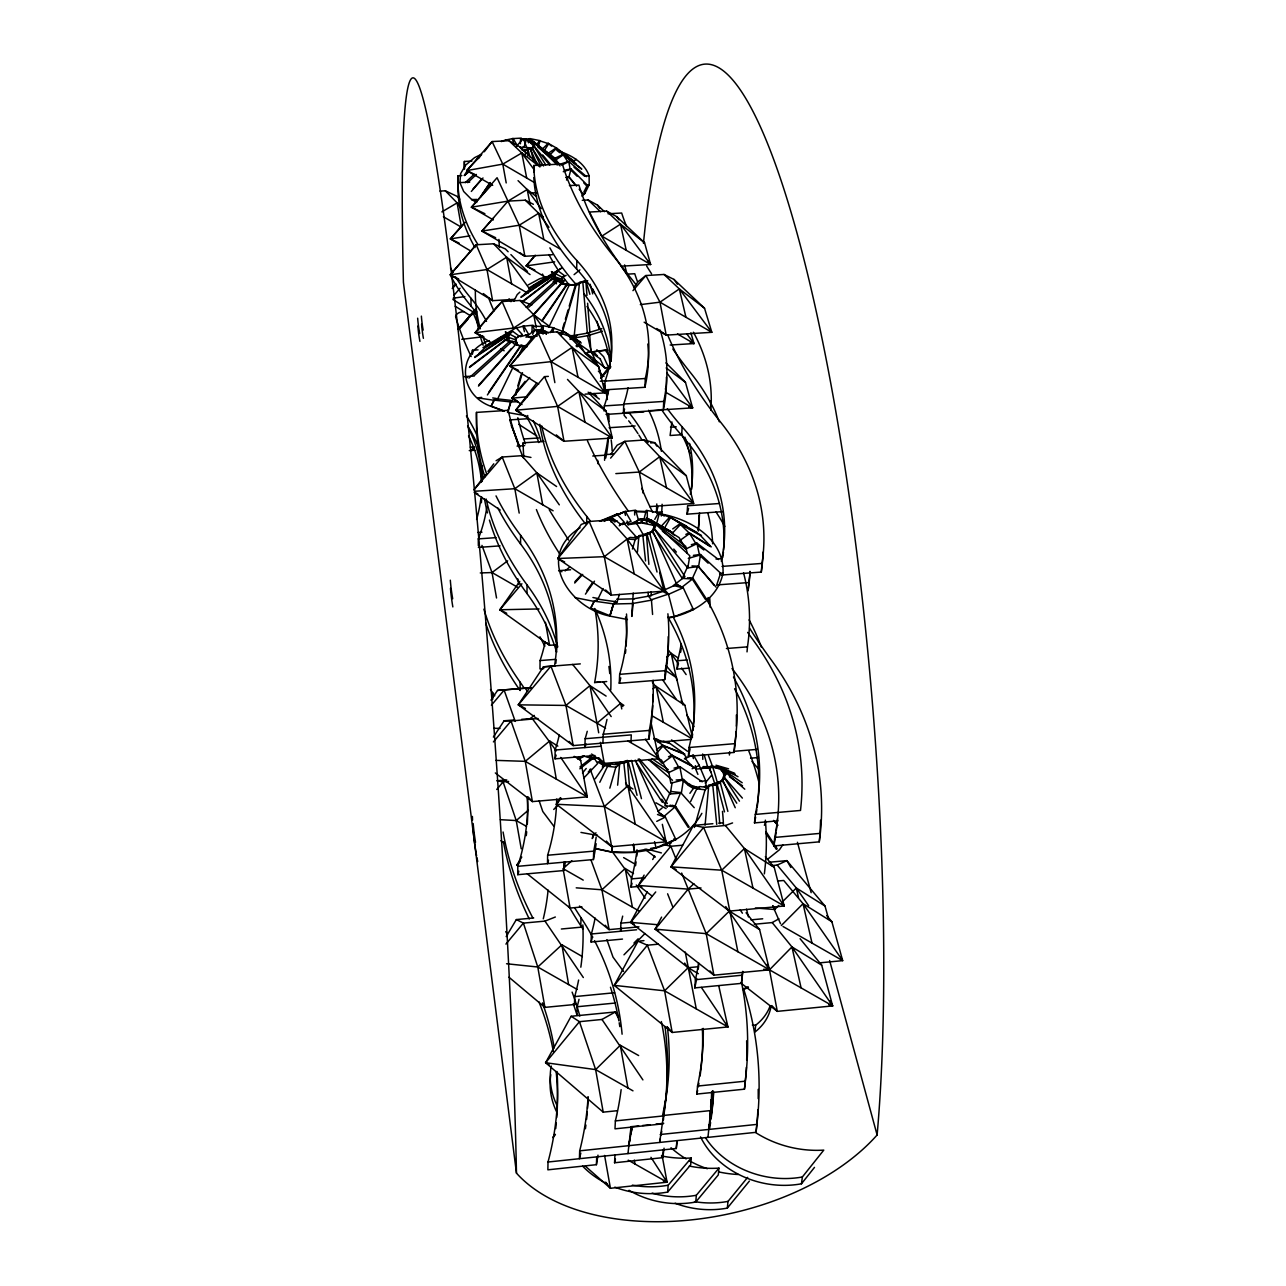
<?xml version="1.0" encoding="UTF-8"?>
<svg xmlns="http://www.w3.org/2000/svg" width="1286" height="1286" viewBox="0 0 1286 1286"><rect width="100%" height="100%" fill="white"/><g stroke="black" fill="none" stroke-linecap="round" stroke-linejoin="round"><path stroke-width="1.5" d="M565.438 861.716A442.947 319.925 -12.1 0 1 563.67 870.558L517.776 874.689L517.808 866.314A364.501 263.035 -11 0 0 527.614 796.645M483.874 609.146A436.693 282.566 8.6 0 0 520.139 682.207L520.107 690.518A435.407 282.92 8.7 0 1 485.706 623.019M556.516 651.841A356.64 241.077 -7.9 0 0 520.557 543.962L520.605 535.314A430.408 259.467 7.4 0 1 496.026 495.898M523.161 446.242L523.177 442.834L543.994 441.452M538.786 442.561A311.951 194.877 -5.6 0 0 527.678 418.722L527.694 415.491M556.645 652.227A362.765 251.558 -8.5 0 0 526.971 593.521L527.035 584.889A437.208 269.642 8 0 1 486.14 499.048M533.77 172.099L533.819 165.476L562.352 163.997A672.787 328.541 9.4 0 0 613.936 256.67A383.823 222.896 -4 0 1 645.315 378.502L644.913 387.279L604.822 389.851L605.095 381.074A315.729 183.303 -3.5 0 0 576.867 260.56A387.536 201.098 6.1 0 1 533.819 165.476M545.216 641.875A333.556 221.739 -7.1 0 1 540.072 660.57L539.975 668.929L543.817 668.624M556.725 799.056A364.083 262.858 -10 0 1 547.627 855.238L547.498 863.662A362.877 262.971 -10.2 0 0 548.527 860.189M543.206 332.463L543.303 326.596L532.131 326.033L532.002 331.901M594.984 755.493L555.005 758.836L555.15 750.043A363.97 251.365 -8.4 0 0 559.249 735.158M556.999 1071.56A388.694 312.916 -17.5 0 1 548.013 1162.014L547.868 1169.826L596.415 1164.682A473.312 379.981 -19.2 0 0 597.99 1155.133M530.507 142.81L530.571 139.467L520.541 138.792L520.412 143.791M611.107 361.205A314.797 183.689 -3.5 0 0 576.675 269.079L576.867 260.56M563.67 870.558L563.863 862.199M586.657 523.498L586.834 516.49A434.588 257.136 8.4 0 1 541.727 425.843M574.472 1004.527L574.697 996.602A362.99 278.692 -11.8 0 0 578.62 980.028M579.021 999.335A363.729 280.412 -11.9 0 1 577.125 1006.745L576.884 1014.654A386.507 313.125 -16.4 0 0 573.235 1003.643M587.252 731.3A363.729 250.963 -7.6 0 1 585.146 738.727L584.889 747.568A362.523 251.188 -7.7 0 0 585.982 743.855M582.847 928.91A382.392 309.187 -14.2 0 0 580.79 925.711L581.015 917.77A461.095 325.808 12.9 0 1 574.81 908.045M588.056 1096.765A387.825 313.302 -16.2 0 1 579.681 1150.841L579.423 1158.702A386.507 313.125 -16.4 0 0 580.806 1153.076M604.131 411.086L604.307 405.91A313.109 184.38 -3.6 0 0 608.76 389.706M604.581 460.292L604.758 455.212A381.669 230.323 -5.1 0 0 607.876 438.269M517.808 866.314L593.409 859.546L593.698 851.139A443.815 319.684 -11.1 0 0 596.174 837.041M622.488 939.085L591.094 942.027L591.367 933.99A357.685 268.919 -10 0 0 595.129 918.059M602.909 743.099L603.214 734.242A363.295 250.77 -7.1 0 0 606.976 719.421M666.421 377.232A380.383 225.307 -3.8 0 1 663.287 410.089L623.421 412.71L623.758 404.045A313.864 184.911 -3.3 0 0 628.05 387.793M624.24 412.083L624.112 415.346A316.967 202.191 -3.5 0 1 626.427 418.079M596.415 1164.682L596.72 1156.87M668.206 636.683A434.909 293.883 -7 0 1 664.669 679.651L619.289 683.284L619.659 674.33A358.344 241.173 -6.1 0 0 626.491 614.001M622.681 916.114A357.395 268.71 -9 0 1 620.929 923.171L620.559 931.257A356.222 268.774 -9.1 0 0 621.46 927.736M630.96 741.958L631.297 734.885L585.146 738.727M621.138 1089.628A383.694 309.315 -14 0 1 615.367 1120.91L614.997 1128.835L663.174 1123.819M664.074 1148.173A467.429 380.672 -16.9 0 1 662.756 1157.657L614.563 1162.769L614.949 1154.957M640.846 886.231L631.056 887.131L631.458 878.901A356.286 263.389 -8 0 0 637.004 849.789M662.322 511.86L656.39 512.278L656.808 503.951M663.287 410.089L663.737 401.425A381.508 224.873 -3.8 0 0 660.088 330.004M580.308 663.881L543.399 666.839L518.338 704.841L573.186 745.575L648.851 739.273L649.317 730.416A442.561 305.216 -8 0 0 653.079 680.246M627.97 1153.574L631.04 1126.697L638.724 1125.909M630.606 1134.573L631.04 1126.697M671.919 421.953L670.086 435.488L681.548 434.732M664.669 679.651L665.183 670.697A436.372 293.578 -6.9 0 0 667.884 613.792M723.584 550.183A329.698 213.91 -2.6 0 0 681.66 435.327L682.159 426.888A408.723 229.053 8.7 0 1 667.321 408.707M689.055 668.125L677.047 669.09L677.577 660.731A331.209 223.555 -4.1 0 0 681.178 643.868M722.925 511.603L687.062 514.159L687.592 505.768L719.549 503.501M667.434 1027.305A380.785 309.17 -12.1 0 1 666.084 1097.215L659.654 1142.434L660.361 1138.721M736.09 731.734A436.886 307.836 -6.2 0 1 733.985 752.439L688.396 756.297L689.007 747.504A360.08 252.586 -5.1 0 0 672.916 616.508M663.447 1119.865L663.721 1115.894A384.016 313.607 -12.7 0 0 661.342 1021.566M662.756 1157.657L663.303 1149.861M614.804 1187.155A84.667 71.936 6 0 0 667.675 1192.058L668.173 1185.21L691.257 1157.979A94.617 78.832 7.2 0 1 661.438 1155.921M476.752 202.481L471.705 199.587L463.683 191.485L459.922 182.628L460.613 173.642L465.628 165.122L474.55 157.648L481.543 154.24M548.013 1162.014L676.275 1148.494L676.87 1140.634M742.713 971.927A448.525 348.811 -9.3 0 1 741.443 983.372L694.778 987.905L695.421 979.707A369.387 286.489 -7.9 0 0 698.587 962.796M691.257 1157.979L690.695 1164.843L667.675 1192.058M741.492 982.343A460.002 371.059 -11.6 0 1 745.269 1081.188L744.449 1089.178L696.867 1094.064L697.526 1086.075A377.264 304.83 -9.9 0 0 703.265 1028.414M729.403 755.027L729.676 751.699M733.985 752.439L734.74 743.662A438.349 307.611 -6.1 0 0 706.303 598.826L693.122 578.507L689.843 577.752M750.108 571.868A389.61 254.483 -3.4 0 1 748.806 582.542L748.098 590.853A388.452 254.805 -3.5 0 0 749.963 571.338M629.063 1190.306A84.12 71.598 7.8 0 0 695.758 1202.024L696.337 1195.257L718.954 1168.122A94.039 78.462 8.8 0 1 689.328 1166.064M747.021 651.889L747.471 646.858A402.856 271.346 -4.2 0 0 743.533 572.752M707.959 1137.371L710.692 1110.574A464.567 376.171 -13.7 0 0 712.685 1091.975M710.483 1110.991A467.027 381.347 -14.7 0 1 709.985 1118.498L710.692 1110.574A468.634 381.556 -14.5 0 0 711.624 1091.862M721.35 575.051L761.28 572.077L762.051 563.429A402.052 260.029 -3.3 0 0 720.69 422.258A714.373 371.477 12.2 0 1 667.595 334.746M718.954 1168.122L718.295 1174.906L695.758 1202.024M705.082 825.162L708.779 785.023L714.469 783.994M777.998 820.838L754.496 822.911L755.316 814.424A355.917 259.016 -3.8 0 0 733.47 677.095M741.443 983.372L742.247 975.19A450.068 348.811 -9.2 0 0 742.729 971.364M675.102 1203.246A83.735 71.212 9.7 0 0 727.329 1208.101L728.005 1201.397L747.664 1177.365M631.699 616.315L633.242 593.087M637.438 551.983L638.965 535.619L644.559 534.622M631.828 616.444L633.146 603.536L613.406 604.002L609.853 616.09C568.476 607.908 534.896 555.857 580.099 527.807M617.634 785.183L619.804 762.485L623.646 761.794M701.867 813.331C684.297 844.532 645.492 855.367 611.75 852.168L612.313 846.075M595.145 848.615L611.75 852.168L612.441 846.22M590.065 335.276L574.006 338.041L579.52 282.309L585.886 281.216M749.561 628.147A782.451 443.332 15.9 0 0 771.037 659.622A437.208 322.288 -4.6 0 1 820.323 833.36L819.262 841.848L773.818 845.931L774.719 837.427A359.324 264.498 -3.5 0 0 731.991 668.495M770.009 1006.231A58.127 46.569 7.7 0 1 755.67 1025.183L754.946 1032.031A57.95 46.569 7.7 0 0 771.15 1005.7M708.972 1127.935L709.374 1124.157M579.681 1150.841L756.023 1132.323L756.891 1124.398A465.018 381.524 -12.4 0 0 743.453 988.452M676.275 1148.494L677.175 1140.923M700.532 1136.872A84.41 70.408 12.8 0 0 801.451 1183.795L802.368 1176.979L823.763 1150.118A94.408 77.128 13.1 0 1 755.879 1132.741M629.545 1142.177L630.076 1138.383M676.147 780.023L683.477 779.429L681.355 793.108L670.295 793.976L639.303 758.965M670.295 793.976L672.16 782.274M715.997 587.075L698.571 566.596L700.548 554.475L693.395 555.359M687.801 567.898L689.826 555.793L655.442 523.884L654.092 528.369L687.801 567.898L698.571 566.596M661.068 1134.991L661.76 1131.262M561.323 280.862L562.191 277.197L551.405 271.587L555.247 274.416L558.317 271.073L564.441 275.59L561.403 278.949M576.61 186.132L568.975 176.857L571.048 168.916L564.49 170.234M515.332 341.626L516.377 337.655L505.285 331.917L509.224 334.842L512.535 331.193L518.821 335.855L515.525 339.52M656.503 523.965L659.429 512.969L646.344 510.317L644.35 517.663M469.454 367.474L508.388 338.041L509.481 334.087L474.984 356.769M694.376 827.477L705.114 789.765L707.991 787.45L699.68 786.566L696.771 788.865L690.63 801.5M592.171 838.568L593.28 834.839L596.977 834.807M592.573 838.247L593.602 834.71L580.967 832.428M609.837 788.157L615.849 767.212L619 764.945L610.721 764.061L607.555 766.343L599.806 782.29M627.439 619.514L609.853 616.09L613.309 604.147L615.544 600.835M609.853 616.09L613.695 603.906L594.373 601.173L590.612 608.326L593.987 601.398L597.894 599.18L603.054 588.554M613.309 604.147L617.167 601.896L619.354 594.341M632.455 549.009L635.188 539.573L638.194 537.966L630.124 537.419L627.118 539.011L604.324 556.693L557.77 558.494L581.256 524.447L589.149 521.473L610.046 519.978L617.087 520.846M507.488 412.468L510.655 402.004L513.998 398.917M507.874 412.324L510.928 401.955L494.322 400.139L490.995 406.344C458.652 394.77 455.903 352.653 489.275 340.565M515.654 393.323L516.747 389.594M517.84 385.864L521.135 374.676M515.863 395.107L522.47 372.683M562.609 328.637L564.249 323.011M565.358 319.266L568.107 309.878M569.2 306.132L575.806 283.611L580.918 282.92M562.384 332.109L576.176 285.09L578.861 284.286L569.36 284.897L548.752 327.319M552.851 331.659L554.009 327.898L542.515 325.567L540.843 330.952M538.352 146.25L540.168 140.672L529.864 138.583L528.659 142.28M716.575 585.339L720.61 573.17L700.548 554.475M656.857 513.355C687.367 517.293 724.581 537.837 723.021 572.881C718.279 598.408 692.784 613.502 668.977 617.923M764.382 825.307L765.765 821.77M721.928 780.409L724.259 774.67L725.4 774.783L723.086 780.538L721.928 780.409L736.765 803.203M670.553 791.453L680.696 792.578L674.7 806.804L688.235 827.461M665.28 803.846L669.797 793.221M691.981 565.92L697.928 566.178L692.189 578.877L705.291 599.212M687.721 577.752L692.624 578.893L682.255 578.427L688.026 565.76M532.645 334.264L534.815 329.65L539.863 329.907L541.502 333.138M651.938 531.407L654.365 526.279L655.458 526.312L653.047 531.44L651.938 531.407L682.255 578.427M481.687 397.374L477.797 397.872L493.937 400.267L497.65 398.901L512.985 367.33M518.097 356.801L523.209 346.272L526.087 345.307M669.572 844.838L671.34 841.221M581.963 196.099L584.825 193.495L589.181 184.782L589.117 175.796C584.744 163.451 572.817 155.911 560.953 151.861M583.828 192.112L587.332 185.152L589.181 184.782M513.757 301.31L517.181 294.623L519.882 292.099M554.796 1134.075L552.932 1137.612L555.423 1134.573M741.041 983.147L777.291 1011.359L832.637 1005.909L821.69 965.127L791.951 946.93L769.494 969.821L713.891 975.174L655.169 929.167L661.599 917.095M771.825 1005.604L777.291 1011.359L769.494 969.821L759.608 929.601L729.339 911.099L671.019 866.844L693.459 825.403L703.619 827.412L725.368 825.483L732.57 822.927M593.28 834.839L596.013 832.862M698.346 973.711L688.139 967.699L630.59 922.383L647.292 891.793M616.958 1110.734L603.214 1112.149L545.602 1062.718L571.113 1016.278L615.383 1011.953L618.807 1016.744M709.534 768.883L711.447 765.395M652.34 896.246L638.403 885.475L644.125 875.091M652.709 859.53L654.622 856.074M664.074 528.851L670.472 517.583L686.579 526.103M654.767 519.383L658.432 512.969L670.472 517.583M464.487 175.314L467.397 170.363M566.531 180.056L568.525 176.664L574.874 184.396M506.186 936.594L516.345 919.57L533.706 917.979M521.778 857.055L516.667 865.398L520.492 860.816M560.375 797.641L556.324 804.264L611.654 846.702L666.084 841.864L662.338 824.326M561.564 334.794L563.525 331.643L568.235 334.698M550.199 332.624L553.125 327.898L563.525 331.643M543.415 151.877L548.688 143.743L539.381 140.672L537.275 143.919M493.374 737.055L504.128 720.787L513.853 719.999M782.772 844.854L779.509 849.692L767.662 859.225M490.963 700.163L497.537 690.405L531.231 687.721L497.537 690.405M619.273 525.813L620.447 524.077L613.245 518.676L609.693 520.316M481.945 194.54L489.58 183.271M480.514 197.031L490.32 182.532M488.873 392.053L520.878 345.275L526.408 346.239M487.394 394.931L520.541 346.481L522.968 346.625L515.3 344.134L520.541 346.481M542.467 319.876L566.965 284.11L572.383 284.994M542.178 321.018L566.692 285.203L569.023 285.379L561.484 283.065L533.69 314.25M610.995 521.955L613.245 518.676M586.85 590.756L592.492 582.654M585.435 594.148L594.486 581.159M610.577 454.585L617.151 445.197L624.867 441.323L643.9 440.037L654.606 442.673L686.29 475.74L693.668 503.485L649.751 506.588M555.584 644.849L549.572 645.315L499.836 609.773L519.785 581.336M602.282 767.035L605.401 763.53L609.998 765.057M595.209 778.786L604.275 765.926L607.056 765.684L600.626 761.698L597.861 761.939L604.275 765.926M689.907 793.317L693.395 788.431L696.064 788.173L689.441 784.155L691.161 786.502L691.948 785.682M600.61 378.197L610.094 365.337M633.628 287.598L638.226 281.538L645.91 275.526L664.042 274.465L673.977 279.432L704.535 308.238L711.833 332.318L666.196 335.132L644.141 322.207M485.594 474.534L473.923 489.87L502.183 457.012L521.746 455.694L530.957 457.43M487.941 471.48L493.776 463.812M588.152 392.182L606.108 411.134L612.313 438.028L563.991 441.259L515.686 410.234L536.744 382.971M471.48 450.341L473.827 447.319M521.971 404.576L511.973 398.194L525.154 381.315M801.451 1183.795L814.488 1167.383M538.641 384.225L509.803 366.092L531.809 338.443L538.223 333.042L557.127 331.884L569.071 336.16L598.922 367.024L604.934 392.873L585.082 394.143M562.03 282.727L564.506 279.641M727.329 1208.101L749.384 1181.078M658.625 930.984L655.169 929.167L688.187 889.124L693.91 883.707M549.09 1064.599L545.602 1062.718L579.456 1021.679L601.977 1019.46L615.383 1011.953L617.955 1017.403M641.794 887.244L638.403 885.475L670.842 846.268L682.641 845.207M676.147 869.513L671.019 866.844L703.619 827.412L721.719 870.204L737.859 951.736M633.998 924.184L630.59 922.383L655.731 891.954M705.162 783.013L711.383 775.506M493.904 344.391L475.161 332.688L496.525 307.049L502.087 301.519L519.994 300.458L531.825 304.943M505.912 944.101L523.386 923.107L544.975 921.114L555.343 917.014M548.077 278.789L526.215 265.897L534.944 255.448M561.307 798.301L556.324 804.264L604.372 806.531L666.084 841.864L664.203 838.343M582.494 772.966L586.223 768.498M496.75 789.475L503.099 781.904L508.629 781.438M458.202 329.103L475.386 309.428M464.246 323.22L474.421 311.164M491.397 705.21L504.128 690.132L515.236 721.414M525.444 708.49L518.338 704.841L550.938 666.148L565.953 705.435L573.186 745.575L569.071 741.379M493.406 741.909L511.024 721.012L538.046 718.504M610.609 458.121L624.867 441.323L639.287 472.042L643.241 493.326M506.732 613.277L499.836 609.773L521.907 583.764M605.626 589.969L611.364 595.113L557.77 558.494L589.149 521.473L604.324 556.693L611.364 595.113L664.074 591.142L659.605 572.415M600.755 378.47L610.818 366.687M517.133 400.75L511.973 398.194L529.703 377.537M471.817 450.486L474.357 447.528M521.023 412.886L515.686 410.234L544.508 376.621L548.35 376.38M632.953 290.652L645.91 275.526L659.991 302.178L666.196 335.132L656.76 328.509M562.127 283.29L564.65 280.38M518.547 370.416L509.803 366.092L538.223 333.042L551.035 361.655L554.861 382.617M458.62 328.894L475.515 309.331M460.34 327.994L467.815 319.33M471.56 315.006L475.306 310.682M534.815 270.076L526.215 265.897L535.33 255.351M484.002 337.028L475.161 332.688L502.087 301.519L513.628 328.026L533.77 314.829L548.19 325.39M452.206 288.514L456.048 284.077M453.749 295.523L460.05 288.241M472.878 189.187L481.961 178.738M471.319 191.437L483.006 177.982M493.326 219.922L471.432 207.207L497.071 177.725L519.222 225.227L524.865 256.268L552.562 254.692M470.547 250.915L450.389 238.891L464.744 222.382M520.123 252.876L524.865 256.268L481.977 231.078L507.97 201.13L527.196 189.54L536.375 196.533M453.219 287.373L455.71 284.511M492.699 185.361L466.77 170.588L492.088 141.556L508.935 140.704L520.219 147.118L538.818 164.801M451.466 273.307L476.222 244.774L493.551 243.793L505.366 248.937L508.131 251.751M495.64 237.701L481.977 231.078L493.535 217.977M534.783 313.704L561.275 283.965L565.792 284.045M656.246 753.628L663.463 745.526L684.891 754.126M478.762 385.093L511.394 348.522M478.488 386.105L515.059 345.13L512.133 341.337L474.502 375.319M516.136 146.604L522.261 139.788L526.424 139.435L523.949 147.424L520.332 147.649M459.134 243.134L450.389 238.891L465.066 222.558M484.886 213.717L471.432 207.207L491.831 184.621M672.787 532.79L646.536 517.936L672.787 532.79L680.937 523.965L701.497 535.442M661.711 525.749L669.845 516.972L696.835 532.452M475.707 174.896L466.77 170.588L481.591 154.625M484.292 151.732L492.088 141.556L502.778 164.126L506.202 182.933M574.938 581.674L581.61 574.504M574.713 583.04L582.719 574.424M588.265 771.97L590.997 769.108M553.736 809.457L557.851 805.149M583.924 777.885L597.652 763.53L593.939 757.647L579.857 768.835M602.266 764.045L603.07 763.209M570.068 339.375L572.495 336.9L580.581 342.06M560.551 333.621L562.995 331.145L572.495 336.9M633.95 943.072L638.145 938.812M623.967 954.823L644.993 933.507M781.325 925.518L803.043 903.704L831.881 921.74L842.684 960.642L818.796 962.941M755.316 907.996L774.686 909.507L778.737 905.473M782.804 901.438L796.323 887.999L825.001 906.035L828.731 919.458M545.602 1062.718L595.627 1069.614L620.302 1045.277L638.644 1055.549M554.266 159.03L547.595 153.147L550.151 154.593L556.709 148.147L574.312 161.345L567.576 157.712M658.4 944.165L647.372 945.21L638.033 941.191L614.258 985.381L664.589 990.815L688.139 967.699L697.96 966.767M541.647 149.771L548.206 143.341L556.709 148.147M655.169 929.167L706.207 933.652L729.339 911.099L784.219 906.003L774.22 867.343L765.347 856.685M671.019 866.844L721.719 870.204L744.417 848.567L774.22 867.343M478.971 353.489L484.629 348.12L512.535 331.193M465.291 182.66L474.004 174.414M467.686 182.692L476.383 174.446M523.643 294.88L530.362 288.578L556.677 272.102M506.555 963.744L537.773 967.008L561.902 944.776L582.381 956.591M576.224 887.838L601.912 889.783L625.189 868.516L633.5 873.548M574.103 338.105L577.044 335.421M526.215 307.338L555.777 280.509L554.732 276.747L522.421 301.422M528.755 307.258L558.317 280.461L561.275 283.965M563.252 282.566L561.725 279.207L550.488 275.236L559.635 279.978M468.94 378.084L509.497 341.465L508.565 337.382L469.647 366.799M564.522 867.311L571.852 860.784M606.349 841.06L611.654 846.702L604.372 806.531L627.906 785.826L632.953 788.993M663.705 816.674L675.664 806.402L689.183 827.075M500.367 819.696L516.233 820.548L528.401 810.148M658.062 811.45L662.129 807.978M653.047 688.846L656.021 686.322L684.908 705.339L692.479 737.392M598.697 732.795L596.961 723.23L620.656 703.265L623.855 705.355M565.084 570.952L569.65 567.11M666.646 657.194L671.212 653.352L677.722 657.709M495.93 760.38L525.267 761.344L549.669 740.993L557.835 746.105M574.086 274.641L579.906 269.835M518.338 704.841L565.953 705.435L589.952 685.631L606.124 696.096M464.503 175.057L469.052 171.327M464.342 175.571L468.876 171.858M529.752 719.035L534.22 715.386M579.954 766.97L590.917 758.274L590.226 755.075M681.596 587.477L693.122 578.507M522.261 302.049L554.587 277.358L555.472 273.709L521.2 296.696M615.849 473.602L639.287 472.042L659.75 456.659L686.29 475.74M480.289 572.945L492.024 572.543L507.649 560.857M656.471 749.642L662.258 745.398L683.702 754.014L686.226 757.036M695.372 767.983L672.433 755.911L662.29 763.386L657.21 758.113M476.479 159.705L479.582 157.439M619.981 525.122L624.192 522.052L616.942 514.062L599.517 521.312M474.759 491.268L514.818 488.712L536.841 472.846L556.597 486.526M679.844 540.538L689.682 533.465L710.193 546.55M672.739 528.916L679.764 523.9L700.34 535.362L710.226 545.907M604.195 521.393L616.942 514.062M515.686 410.234L557.626 406.392L578.893 391.523L606.108 411.134M577.012 346.802L579.922 344.777L571.482 336.852L581.192 343.057M640.332 304.621L659.991 302.178L679.346 288.932L704.535 308.238M555.52 160.139L563.332 154.818L581.802 169.125L562.995 154.384L555.022 158.226L531.841 140.367L533.095 142.955M547.997 153.452L555.809 148.147L573.411 161.345L576.305 159.368M509.803 366.092L551.035 361.655L572.061 347.397L598.922 367.024M520.959 297.42L555.247 274.416M474.727 357.524L509.224 334.842M541.197 281.457L561.146 268.452M649.896 532.854L654.654 529.607M644.559 242.749L616.733 216.659L606.574 211.097L589.454 212.045L601.848 236.126L620.495 224.182L644.559 242.749L650.603 264.482L621.283 266.186M528.707 288.064L561.677 268.002M514.384 299.349L492.586 300.651L486.976 269.53L476.222 244.774L450.164 274.802L486.976 269.53L506.652 257.232L530.041 274.577M498.132 339.07L501.411 337.028M504.144 335.453L507.954 332.929M563.381 276.779L566.129 275.413M481.977 231.078L519.222 225.227L538.641 213.267L543.287 216.787M496.107 460.742L502.183 457.012L514.818 488.712L519.19 513.098M482.925 347.606L516.152 327.817L522.389 334.617L517.663 337.141M577.8 759.013L582.831 755.959M579.295 758.965L584.326 755.911M441.87 211.901L457.125 202.883L460.243 205.213M466.77 170.588L502.778 164.126L521.794 152.97L539.927 166.939M754.255 924.264L772.195 922.576L778.93 918.831M484.629 346.673L491.413 342.912M533.594 285.428L541.727 281.007M528.225 284.913L539.622 278.757L546.614 276.603M656.744 821.368L665.36 817.076L675.954 839.758L673.751 838.97M665.36 817.076L658.818 812.543L665.151 817.189L657.484 814.504M534.349 146.797L530.202 148.774L537.468 164.978M561.644 165.171L568.026 162.084L562.995 154.384M575.983 345.95L579.536 344.246L600.353 358.939M685.84 534.397L689.216 532.79L711.303 546.871M662.419 531.182L685.936 548.945L696.128 544.091L689.216 532.79M668.479 756.795L671.967 755.139L691.37 765.347M648.996 759.56L668.511 772.677L679.008 767.71L671.967 755.139M742.617 989.352L747.873 986.86M743.179 989.802L748.452 987.31M771.423 865.607L777.194 865.076L786.871 860.639L825.001 906.035M692.109 768.755L699.311 765.475L693.363 754.818M691.338 609.146L693.492 609.693L683.22 587.734L668.399 594.405L662.017 591.046M684.361 758.885L691.563 755.638M663.721 590.274L676.79 584.407L683.22 587.734M610.898 517.695L624.466 511.699L635.654 510.156L638.258 519.415M616.894 515.22L625.382 511.458L631.072 521.393L622.022 524.624M654.558 841.623L656.037 847.795L675.423 839.388M722.459 780.457L716.334 783.078L723.166 780.891L735.238 807.721M628.098 524.704L639.19 520.01L644.399 519.239L639.303 523.129L628.098 524.704L627.054 520.991M600.658 521.168L625.382 511.458M501.363 141.573L506.17 139.66M676.79 584.407L653.111 531.729L649.51 532.5L665.328 590.563L668.415 594.116L674.25 616.653L692.961 609.403M510.928 401.955L518.258 401.714M646.424 534.301L649.51 532.5M646.36 533.658L653.111 531.729M648.08 592.267L648.401 596.174L665.328 590.563M648.401 596.174L651.407 599.758L668.415 594.116M561.709 163.676L568.669 161.377L586.48 176.648M563.268 171.713L570.228 169.414L577.028 176.182M727.86 811.386L720.401 783.029L719.549 781.92L712.669 784.139L716.736 824.374M713.505 785.248L720.401 783.029M627.439 760.412L623.726 761.585L626.33 786.373M624.466 762.694L631.49 760.444L641.457 798.638M542.917 280.927L548.045 279.351M585.837 280.653L582.751 281.473L587.348 333.042L601.864 328.669M587.348 333.042L589.695 335.083L602.443 331.241M649.559 532.693L642.775 534.687L645.556 560.953M643.514 535.506L650.314 533.497M691.305 544.701L696.899 543.094L718.553 559.571M688.283 558.397L699.52 555.166L708.12 563.172M719.597 573.845L723.021 572.881M523.691 150.542L532.854 147.89L534.928 144.45L532.018 147.954L540.956 166.023M527.517 149.289L532.87 148.019M520.396 336.691L528.61 334.392L523.82 326.017L515.59 328.3M583.33 281.923L587.702 280.766M674.057 768.144L679.812 766.617L702.252 781.808M688.364 785.328L682.432 780.168L670.858 783.238L668.656 771.616M530.555 149.031L524.688 150.076L530.555 149.031L533.594 160.573M597.347 600.594L593.987 601.398L575.019 597.62M505.671 140.061L513.066 138.486L517.358 145.688M565.679 177.516L568.975 176.857M584.825 193.495L582.96 193.848L579.15 189.219M700.098 768.385L713.987 767.131L696.353 769.124L695.372 765.62M635.975 851.284L646.922 849.162M650.587 848.455L654.236 847.747M708.907 785.987L716.527 784.605L719.758 823.699M619.852 763.434L625.623 762.389M632.648 598.971L651.391 595.643L651.07 591.737M633.017 603.423L651.873 600.08M639.029 536.31L646.504 535.008L648.867 564.345M579.536 282.711L585.902 281.618L586.979 295.378M573.958 335.469L589.936 332.704L587.606 303.239M668.479 617.328L674.25 616.653M523.659 150.816L527.565 150.157L528.016 155.992M471.432 207.207L507.97 201.13L525.283 200.182L533.401 204.297M450.389 238.891L469.84 235.852M715.788 766.745L706.223 766.633M526.215 265.897L554.684 261.846M589.695 335.083L591.03 352.091L607.394 349.76M587.638 352.38L607.78 350.097M711.142 766.697L710.338 766.81L721.35 768.883M453.17 298.175L464.841 296.6M478.73 326.29L472.926 312.337L476.833 311.823M497.811 399.769L493.937 400.267L490.995 406.344L503.823 411.118M475.161 332.688L513.628 328.026M461.77 339.311L481.141 336.996M634.593 537.098L639.415 536.535M710.692 1110.574L662.595 1115.557L666.084 1097.215A468.377 376.171 -15.6 0 0 664.991 1026.55M615.367 1120.91L663.721 1115.894M642.582 1125.507L650.266 1124.703M656.037 1124.109L663.737 1123.305M660.184 1134.525L756.891 1124.398M615.303 763.997L623.565 763.145M697.526 1086.075L745.269 1081.188M704.294 786.502L709.245 786.019M600.208 381.219L606.172 380.64M595.161 682.528L606.719 681.532M718.745 985.751L727.908 1026.935L672.192 1032.465L614.258 985.381L647.372 945.21L664.589 990.815L672.192 1032.465L667.064 1026.63M695.421 979.707L742.247 975.19M574.697 996.602L614.579 992.744M576.048 1004.366L544.91 1007.388L508.935 977.199M577.125 1006.745L615.078 1003.048M511.973 398.194L527.389 396.715M620.929 923.171L632.744 922.078M561.355 929.006L582.687 927.029M638.981 926.836L609.098 929.633L579.456 906.051M591.367 933.99L636.65 929.762M750.96 919.876L762.711 918.783M640.01 941.014L643.948 940.629M701.031 887.951L688.187 889.124L638.403 885.475M777.917 881.006L783.721 880.476L803.043 903.704L842.684 960.642L783.029 926.499M527.356 873.917L570.1 908.061L581.979 906.968M769.028 862.247L786.871 860.639L790.858 867.471M631.458 878.901L645.218 877.663M695.388 825.242L712.878 823.699M718.697 823.185L722.587 822.847M667.08 843.455L670.954 843.102M547.627 855.238L593.698 851.139M774.719 837.427L820.323 833.36M755.316 814.424L800.503 810.453A433.06 315.536 -4.8 0 0 753.226 640.123A772.838 436.935 15.4 0 1 747.664 632.39M750.574 758.193L758.418 757.534M506.78 779.911L496.798 780.763L503.099 781.904L516.233 820.548L521.216 848.744M699.761 781.406L705.757 780.891L706.191 788.189M578.282 757.358L580.693 760.428L587.3 796.87L532.404 801.596L495.319 772.95M555.15 750.043L600.884 746.234M658.143 742.183L690.984 739.434M689.007 747.504L734.74 743.662M733.615 751.362L757.245 749.368M602.443 764.366L610.287 763.707M521.618 719.356L531.327 718.569M603.214 734.242L649.317 730.416M619.659 674.33L665.183 670.697M596.559 682.175L600.433 681.869M540.072 660.57L555.472 659.364M726.413 648.514L747.471 646.858M543.399 666.839L555.038 665.907M677.577 660.731L687.142 659.975M717.749 584.873L748.806 582.542M570.614 569.778L558.622 570.663L561.902 571.723M715.997 559.04L721.944 558.59M722.009 566.403L762.051 563.429M477.974 532.468L481.977 532.179M478.36 545.714L478.279 538.898L496.075 537.628M478.376 547.418L500.061 545.859M605.433 454.601L613.406 454.054M592.766 456.016L604.758 455.212M609.114 427.724L635.123 425.987M670.536 427.225L676.291 426.856M523.579 438.992L538.689 437.979M470.258 447.158L474.261 446.885M517.068 446.113L524.64 445.615M469.245 450.63L474.936 450.245M650.668 442.931L654.606 442.673L656.776 446.049M484.87 476.849A429.154 259.933 7.5 0 1 476.576 420.844L476.479 412.404L508.195 410.33A750.799 421.406 12 0 0 523.177 457.687M623.758 404.045L663.737 401.425M604.307 405.91L624.24 404.608M650.041 410.636L692.607 407.839L685.47 382.312L665.923 362.893M509.867 419.895L527.678 418.722M606.011 414.413L643.788 411.938M474.341 375.994L464.567 376.605L467.477 377.602M604.629 367.748L608.616 367.507L603.584 356.672L596.833 349.76M605.095 381.074L645.315 378.502M472.38 353.634A381.17 222.767 6.1 0 1 472.428 350.226L478.07 349.872M670.183 345.034L694.006 343.555L690.887 332.849M521.344 138.116L512.326 138.631L513.886 144.225M627.182 274.159L634.754 273.725A677.192 348.024 11.1 0 0 637.518 281.763M608.005 213.781L621.668 213.026A649.125 324.249 10.1 0 0 626.571 226.497M459.922 182.628L469.744 182.098M585.21 175.989L589.117 175.796M439.925 191.084L445.31 190.81L456.932 196.276L459.713 199.121M569.441 185.586L578.909 185.088A670.81 330.984 9.7 0 0 631.233 278.58A381.508 224.873 -3.8 0 1 635.975 284.624M531.359 192.98L537.13 192.675M582.269 200.294L588.104 199.973L597.556 205.165L604.484 211.692M464.375 168.562A354.132 184.927 4.7 0 1 464.375 161.457L471.898 161.071M475 247.555A366.992 194.395 4.9 0 1 458.057 183.641L457.929 175.78L461.835 175.571M569.65 335.742L573.347 335.582M476.945 199.426L471.705 199.587L477.122 200.086M616.621 599.244L634.271 598.826M499.836 609.773L539.091 608.937M611.734 851.83L634.641 852.425L633.532 843.986M587.638 352.219L591.03 352.091M636.072 511.796L645.604 511.924M494.097 728.278L500.029 728.406M569.36 284.897L576.176 285.09M504.128 720.787L511.024 721.012L525.267 761.344L532.404 801.596L528.417 797.24M702.96 766.601L709.245 766.794M647.388 523.209L634.721 522.791L639.753 518.885L645.443 519.078L646.729 521.827M523.209 346.272L526.681 346.4M533.722 335.903L537.291 336.08M521.939 147.247L530.395 147.81M522.775 139.145L527.292 139.451L528.53 142.794M635.188 539.573L627.118 539.011L610.046 519.978M630.59 922.383L658.593 924.795M763.707 969.242L769.494 969.821L767.179 964.387M607.555 766.343L615.849 767.212M696.771 788.865L705.114 789.765M497.65 398.901L512.375 400.525M597.009 758.001L585.789 756.731L594.293 759.27M664.83 805.663L675.15 806.852L670.135 805.132M597.894 599.18L617.167 601.896M492.731 397.937L496.3 398.467M720.465 767.581L712.315 766.183L718.536 768.723M509.352 412.806L526.119 415.812M690.084 342.799L694.006 343.555L686.853 333.958M611.847 851.975L595.305 848.438M566.965 284.11L570.084 284.736M592.926 597.508L598.601 598.633M688.685 407.067L692.607 407.839L666.775 372.747M530.298 148.501L526.842 147.794L523.691 139.435L528.466 140.512L534.687 147.199M656.005 525.845L642.855 523.177L640.846 519.046L646.906 520.332L654.478 524.929M688.766 407.035L692.607 407.839L666.261 392.568L665.392 388.661M520.878 345.275L527.212 346.673M663.206 844.436L670.842 846.268L675.906 858.759M706.223 598.858L708.377 599.372M648.851 849.596L661.39 852.907M728.599 768.851L716.013 765.234L721.06 768.771L734.949 774.349M828.811 1004.784L832.637 1005.909L829.679 1000.669M653.963 738.325L657.709 739.45M663.351 741.106L668.977 742.778L683.3 753.001M654.606 739.016L669.62 743.453M585.821 280.605L589.888 294.301M724.645 778.368L719.919 782.161M698.989 787.562L693.508 786.309L699.713 788.366M604.533 763.82L610.657 765.861M663.303 1180.95L667.064 1182.204L662.049 1155.182M672.321 805.261L675.664 806.402M513.114 342.703L505.093 339.938L516.12 342.124L517.197 343.523L515.782 339.874L504.192 335.871L508.388 338.041M561.034 282.373L551.517 279.014L562.159 281.28L565.133 284.785M491.381 406.199L504.208 410.973M525.347 139.402L530.073 141.187L534.526 144.755M591.013 608.101L610.239 615.849M734.74 773.32L718.07 766.601L721.671 770.877L725.111 772.693M561.484 283.065L566.692 285.203M458.684 278.966L450.164 274.802L492.586 300.651L483.311 293.562M474.454 492.249L477.829 493.937M516.345 919.57L523.386 923.107L537.773 967.008L544.91 1007.388L542.37 1004.302M557.77 558.494L564.65 561.95M653.979 523.659L642.871 518.66L647.437 521.425M676.581 584.503L683.011 587.831L673.43 585.516L684.94 576.594L654.285 528.803M658.094 758.306L661.502 760.09L668.511 772.677M738.019 776.712L720.819 767.549L722.861 772.291L726.124 774.542M543.142 150.623L546.116 152.311M571.113 1016.278L579.456 1021.679L595.627 1069.614L632.985 1090.85M628.211 1160.165L667.064 1182.204L610.432 1188.28L585.371 1166.193M664.589 990.815L727.908 1026.935L726.092 1023.415M537.773 967.008L577.157 989.432M655.956 802.785L666.084 808.589M721.719 870.204L784.219 906.003L782.258 902.563M525.267 761.344L587.3 796.87L585.5 793.333M623.614 857.601L635.22 864.24M516.233 820.548L526.424 826.384M681.693 873.049L706.207 933.652L832.637 1005.909L791.951 946.93L772.195 922.576M591.19 860.527L601.912 889.783L639.174 911.067M583.217 880.122L563.059 868.613L570.1 908.061M481.961 545.393L492.024 572.543L517.744 587.348M651.809 715.659L691.177 738.277M565.953 705.435L605.577 728.165M627.954 741.009L658.914 758.788L651.102 723.005M514.818 488.712L553.125 510.799M604.324 556.693L664.074 591.142L627.118 539.011L634.223 573.926M486.976 269.53L527.983 293.304M525.508 334.923L532.291 338.845M551.035 361.655L604.934 392.873L572.061 347.397L557.127 331.884M544.508 376.621L557.626 406.392L612.313 438.028L578.893 391.523L567.496 379.434M639.287 472.042L693.668 503.485L659.75 456.659L643.9 440.037M502.778 164.126L533.529 182.017M601.848 236.126L650.603 264.482L648.353 261.299M659.991 302.178L711.833 332.318L679.346 288.932L664.042 274.465M519.222 225.227L560.198 249.034M677.481 333.958L694.006 343.555M443.397 216.739L461.352 227.172L457.125 202.883L445.31 190.81M553.109 281.779L556.484 283.756M545.087 331.692L540.972 329.2L545.875 332.318L542.676 330.229L545.473 333.154M688.444 785.408L693.395 788.431M452.881 299.461L474.405 312.755M472.926 312.337L476.302 314.411M455.131 306.245L470.435 315.729M500.72 348.635L504.128 350.773M574.167 756.345L580.693 760.428M669.845 516.972L680.937 523.965M658.432 512.969L661.615 514.979M546.228 333.83L537.677 329.698L543.158 334.071M659.429 512.969L664.203 516.007M518.869 424.38L536.841 436.002M562.995 331.145L567.705 334.199M574.006 338.298L577.157 340.34M665.344 670.311L676.452 677.674L682.85 704.889M652.05 758.74L668.302 769.671M474.373 492.49L500.222 510.076M653.706 738.887L663.463 745.526M742.199 782.772L722.571 769.285L723.745 774.928M729.403 776.792L742.52 785.778M548.158 333.01L544.942 330.807L546.357 334.055M671.533 739.916L687.447 751.249M590.065 392.359L599.372 399.078M534.269 143.244L529.832 139.949L532.324 142.28M538.721 146.556L546.116 152.053M591.592 754.014L604.259 763.402L658.914 758.788L645.411 739.193M550.151 154.593L528.305 139.081L534.237 143.823M666.164 367.973L685.47 382.312M644.945 849.29L655.313 857.103M697.687 545.28L703.876 549.974M547.788 154.191L550.874 156.571M500.881 840.674L504.016 843.166M585.918 352.669L605.674 368.407M589.776 357.138L585.226 353.505L579.536 344.246M592.814 359.55L595.868 361.977M543.882 333.235L541.165 331.049L535.828 329.875L538.271 334.601M548.206 143.341L551.549 146.074M556.806 150.317L559.667 152.648M556.259 434.893L563.991 441.259L557.626 406.392M559.973 164.254L533.063 141.267L533.658 144.595M537.58 146.781L558.542 164.656M573.974 167.18L584.374 176.086M648.739 759.737L672.482 780.313M683.477 779.429L690.904 785.891M744.787 789.186L725.304 772.018L724.082 777.162L742.376 798.092M555.809 148.147L563.332 154.818M573.411 161.345L576.128 163.869M606.574 211.097L620.495 224.182L650.603 264.482M588.104 199.973L600.562 211.74M508.935 140.704L521.794 152.97L534.478 170.122M598.392 371.156L603.97 376.46M679.764 523.9L689.682 533.465M674.185 535.04L669.942 530.941L648.514 519.19L651.922 522.888M546.807 642.63L549.572 645.315L545.425 622.295M518.049 180.651L527.196 189.54L541.229 208.621M525.283 200.182L538.641 213.267L548.945 227.3M571.048 168.916L587.332 185.152M583.812 182.95L586.529 185.65M557.272 165.026L535.024 142.891L533.754 145.752L549.701 165.106M598.665 757.727L604.259 763.402L600.433 742.36M510.896 254.58L527.453 271.491M493.551 243.793L506.652 257.232L530.491 290.218M593.537 351.93L597.476 355.981M662.258 745.398L672.433 755.911M519.994 300.458L533.77 314.829L542.885 327.48M594.036 393.468L596.704 396.281M709.952 970.93L713.891 975.174L706.207 933.652M611.284 518.113L614.933 522.132M623.678 522.952L636.795 537.5M605.176 925.229L609.098 929.633L601.912 889.783M684.956 758.226L692.447 766.697M680.696 792.578L694.231 807.688M521.746 455.694L536.841 472.846L559.297 504.835M774.22 820.966L777.982 825.274M773.529 820.42L777.291 824.728M668.64 650.394L678.108 663.158M751.988 761.408L759.367 769.96M666.068 665.618L676.452 677.674M673.784 549.058L676.372 552.096M681.098 700.87L684.908 705.339M697.928 566.178L714.116 585.194M652.34 681.982L691.804 737.666M826.737 915.616L831.881 921.74M777.194 865.076L796.323 887.999L808.669 905.73M725.368 825.483L744.417 848.567L784.219 906.003M542.676 154.947L550.022 163.869M603.038 681.901L622.906 706.528M800.085 938.7L821.69 965.127M572.64 664.428L589.952 685.631L611.188 716.575M746.073 912.755L759.608 929.601M725.754 906.598L769.494 969.821M625.559 782.869L666.084 841.864M525.299 688.428L527.63 691.418M532.758 719.228L556.308 750.847M605.674 1182.155L610.432 1188.28L604.581 1155.439M612.441 851.895L631.828 878.418M684.634 963.085L695.871 979.225M553.88 826.287L542.788 811.514L539.107 800.728M622.215 267.584L627.005 274.031L624.61 264.932M623.517 971.428L613.004 957.105L606.896 939.68M457.125 202.883L460.501 207.576M673.977 279.432L677.417 284.238M544.975 921.114L583.33 977.537M601.977 1019.46L642.904 1079.902M616.733 216.659L618.984 219.858M681.548 668.061L686.145 674.587M597.556 205.165L599.79 208.348M662.66 679.844L676.275 699.343M740.189 909.925L742.424 913.205M661.711 799.201L667.257 807.286M520.219 147.118L522.47 150.446M560.728 757.422L587.3 796.87M636.265 885.009L645.138 898.207M701.4 987.439L727.908 1026.935M636.441 762.791L662.37 802.335M638.178 759.11L667.305 803.541M555.022 158.226L560.037 165.942M765.99 831.624L777.226 848.905M766.07 833.569L776.294 849.29M724.275 777.58L739.466 801.146M650.957 1157.304L667.064 1182.204L665.392 1178.635M533.915 146.122L545.714 164.833M533.063 149.594L543.512 166.007M569.071 336.16L571.193 339.488M598.553 758.161L601.494 762.807M685.936 548.945L679.072 537.612L651.166 519.962L653.015 524.061M600.096 358.681L604.163 367.474M592.75 288.996L594.373 292.597M635.204 760.139L658.818 812.543M773.127 905.971L774.686 909.507M772.661 905.778L780.538 923.734M699.15 765.202L705.757 780.891M695.774 769.301L697.912 774.413M667.611 893.802L672.658 906.582M603.005 761.167L604.42 764.8M590.145 769.253L604.372 806.531M704.165 754.689L707.621 766.922M624.466 511.699L625.494 515.413M692.431 755.091L693.411 758.611M797.433 842.282L811.161 892.677M829.631 960.529L877.116 1134.975A208.943 124.003 -12 0 1 691.691 1219.851A208.943 124.003 -12 0 1 516.474 1173.153L403.418 282.325A643.096 33.484 85.8 0 1 449.521 257.795A643.096 33.484 85.8 0 1 516.474 1173.153M534.478 330.679L533.015 325.229L522.984 326.21L524.447 331.659M590.178 284.238L592.717 293.899M597.009 321.339L599.051 329.071M717.025 783.512L724.484 811.884M647.003 533.979L657.017 572.013M527.967 149.385L529.993 157.085M628.082 760.942L637.052 795.311M746.523 909.17L748.404 916.902M679.346 288.932L685.92 317.256M587.509 335.501L591.415 352.428M803.043 903.704L812.013 943.088M796.323 887.999L798.542 897.741M791.951 946.93L801.082 987.873M620.495 224.182L626.234 250.32M696.899 543.094L699.52 555.166M659.75 456.659L666.486 487.764M744.417 848.567L752.985 888.112M687.174 553.221L685.711 546.309L652.822 521.441L653.835 526.456M671.212 653.352L676.774 680.005M656.021 686.322L663.335 722.282M572.061 347.397L578.009 377.264M578.893 391.523L584.985 422.21M633.098 844.629L634.641 852.425M568.669 161.377L570.228 169.414M696.273 1008.883L685.277 952.074M538.641 213.267L543.817 239.517M521.794 152.97L526.697 178.031M527.196 189.54L530.057 204.201M679.812 766.617L682.432 780.168M620.656 703.265L621.749 708.94M627.906 785.826L635.252 824.197M533.77 314.829L536.246 327.882M625.189 868.516L632.407 907.209M589.952 685.631L596.961 723.23M506.652 257.232L511.587 283.804M536.841 472.846L542.692 504.787M515.348 337.543L516.715 345.13M620.302 1045.277L627.906 1087.956M595.627 1069.614L603.214 1112.149M492.024 572.543L496.541 597.99M634.287 1160.085L634.979 1164.007M549.669 740.993L556.291 779.107M517.824 578.877L518.805 584.551M561.902 944.776L568.605 984.562M651.407 599.758L652.597 614.451M627.552 762.051L629.738 789.668M525.17 150.382L525.476 154.272M702.686 753.982L702.799 759.383M464.375 161.457L464.487 169.061M472.428 350.226L472.476 354.052M455.662 277.069A362.041 195.022 4.6 0 0 470.965 298.272L471.078 306.132A295.169 173.739 -5.3 0 1 476.543 313.141M647.356 521.264L647.276 511.539L634.657 511.105L634.673 515.011M490.496 689.537A435.359 284.126 8.2 0 0 492.651 692.72L492.699 699.327M643.45 243.359A632.825 111.496 85 0 1 801.194 248.696A632.825 111.496 85 0 1 877.116 1134.975M594.518 940.677A383.694 309.315 -14 0 1 622.102 1034.201M581.015 917.77A383.694 309.315 -14 0 1 592.733 937.317M610.464 987.23A382.392 309.187 -14.2 0 1 618.871 1020.859M619.193 1022.772A382.392 309.187 -14.2 0 1 619.82 1026.614M580.79 925.711A459.681 325.969 13 0 1 568.83 906.212M493.953 310.939A373.551 206.242 5.6 0 1 488.68 297.886M708.023 597.54A330.293 223.201 -3.4 0 1 708.731 602.989M707.911 513.339A320.552 209.136 -2.7 0 1 712.653 543.817M611.171 439.86A309.412 191.405 -4 0 1 612.152 450.791M607.539 390.156A298.223 178.095 -3.5 0 1 607.474 395.316M485.642 344.118A381.99 215.501 5.8 0 1 482.475 335.598M480.369 328.782A381.99 215.501 5.8 0 1 475.402 290.17M483.134 345.243A380.994 215.952 5.9 0 1 479.967 335.003M478.714 329.907A380.994 215.952 5.9 0 1 475.852 311.325M533.111 420.651A312.852 194.588 -5.5 0 1 541.117 441.516M532.709 917.722A462.413 331.917 12.6 0 1 503.083 832.01M588.072 1097.296A386.507 313.125 -16.4 0 1 587.557 1108.339M587.284 1112.036A386.507 313.125 -16.4 0 1 586.577 1119.447M585.902 1125.025A386.507 313.125 -16.4 0 1 585.403 1128.754M572.109 992.117A387.825 313.302 -16.2 0 1 579.809 1016.069M529.269 918.96A460.999 332.061 12.7 0 1 503.437 841.783M548.093 890.105A352.75 262.939 -11.2 0 1 543.287 918.831M632.165 1127.05A384.627 313.462 -14.3 0 1 628.404 1145.713M631.86 1129.06A380.029 308.945 -13.7 0 1 631.04 1132.741M712.557 1090.673A462.976 375.994 -13.9 0 1 712.106 1098.051M711.978 1099.9A462.976 375.994 -13.9 0 1 709.985 1118.498M710.901 1099.803A467.027 381.347 -14.7 0 1 710.66 1107.246M471.078 306.132A361.141 195.472 4.6 0 1 450.614 275.67M509.031 298.802A359.775 210.647 -5.7 0 1 510.976 301.696M452.961 272.471A362.041 195.022 4.6 0 1 450.47 267.874M470.965 298.272A295.973 173.417 -5.2 0 1 486.51 321.355M419.686 333.492A381.347 217.784 5 0 1 417.661 318.189M419.927 341.385A380.351 218.218 5 0 1 417.902 326.049M481.736 497.071A313.639 195.568 -6.9 0 1 481.366 502.762M468.522 435.858A313.639 195.568 -6.9 0 1 481.478 482.073M468.409 427.788A314.54 195.279 -6.8 0 1 481.72 479.533M480.884 498.389A314.54 195.279 -6.8 0 1 476.592 519.448M713.409 1091.235A379.965 313.302 -10.7 0 1 713.087 1098.565M712.974 1100.398A379.965 313.302 -10.7 0 1 711.11 1118.836M710.595 1122.533A379.965 313.302 -10.7 0 1 709.695 1128.095M713.682 1092.473A381.283 313.43 -10.6 0 1 708.666 1129.446M758.193 1089.387A463.394 381.347 -12.6 0 1 758.21 1098.63M757.872 1109.802A463.394 381.347 -12.6 0 1 756.023 1132.323M507.52 934.938A460.677 333.749 12.1 0 1 505.752 931.611M475.515 842.314A460.677 333.749 12.1 0 1 473.168 823.506M542.451 1002.871A388.694 312.916 -17.5 0 1 554.218 1047.945M477.717 861.54A459.247 333.894 12.2 0 1 476.961 857.73M476.608 855.833A459.247 333.894 12.2 0 1 472.846 825.725M472.541 820.13A459.247 333.894 12.2 0 1 472.396 816.433M538.898 1001.762A387.391 312.739 -17.7 0 1 553.398 1051.916M556.147 1071.463A387.391 312.739 -17.7 0 1 556.758 1117.486M556.308 1123.032A387.391 312.739 -17.7 0 1 555.713 1128.61M615.447 1159.024A382.842 313.109 -15.2 0 1 614.563 1162.769M455.582 316.661A8.632 4.967 -0.6 0 1 463.699 311.678M556.822 1112.245A86.966 72.9 5 0 1 550.794 1074.71M606.719 1183.618A84.667 71.936 6 0 1 582.638 1166.161M556.983 1105.365A87.223 72.916 5 0 1 551.228 1066.03M668.173 1185.21A84.924 71.952 5.9 0 1 632.374 1185.129M752.326 1025.022A46.167 37.905 10.6 0 1 755.67 1025.183M802.368 1176.979A84.667 70.425 12.7 0 1 705.725 1138.094M696.337 1195.257A84.378 71.614 7.7 0 1 652.115 1193.167M738.341 1174.488A93.653 78.044 10.4 0 1 718.745 1171.9M707.332 1168.717A93.653 78.044 10.4 0 1 689.505 1160.856M686.161 1158.927A93.653 78.044 10.4 0 1 671.003 1147.739M728.005 1201.397A83.992 71.228 9.5 0 1 694.488 1201.638M698.716 965.384A368.134 286.505 -8 0 1 698.218 969.13M696.69 978.501A368.134 286.505 -8 0 1 694.778 987.905M702.365 1028.591A375.978 304.75 -10.1 0 1 700.066 1076.044M698.941 1083.246A375.978 304.75 -10.1 0 1 698.298 1086.847M697.607 1090.448A375.978 304.75 -10.1 0 1 696.867 1094.064M746.652 1040.856A458.411 370.931 -11.7 0 1 746.684 1060.034M746.378 1067.284A458.411 370.931 -11.7 0 1 744.449 1089.178M582.831 924.939A362.99 278.692 -11.8 0 1 580.822 967.185M734.595 688.766A354.727 259.177 -3.9 0 1 757.132 807.704M756.875 809.601A354.727 259.177 -3.9 0 1 756.281 813.411M755.621 817.205A354.727 259.177 -3.9 0 1 754.496 822.911M682.159 426.888A330.727 213.605 -2.6 0 1 721.301 561.194M763.064 552.112A400.814 260.383 -3.3 0 1 761.28 572.077M723.423 551.967A329.698 213.91 -2.6 0 1 722.828 557.32M681.66 435.327A407.598 229.535 8.8 0 1 661.454 409.462M624.578 409.093A312.948 185.28 -3.3 0 1 623.421 412.71M486.542 473.457A430.408 259.467 7.4 0 1 476.479 412.404M594.968 609.339A435.906 292.983 -8.6 0 1 594.598 682.737M568.557 540.072A435.906 292.983 -8.6 0 0 562.143 530.025A750.799 421.406 12 0 1 549.202 509.674M520.557 543.962A429.154 259.933 7.5 0 1 497.795 507.938M520.605 535.314A357.813 240.836 -7.8 0 1 554.652 665.167M556.131 659.847A356.64 241.077 -7.9 0 1 555.825 663.367M594.711 608.471A363.295 250.77 -7.1 0 1 610.754 690.019M560.423 554.893A439.073 267.183 8.6 0 1 536.407 509.561M523.772 456.61A439.073 267.183 8.6 0 1 523.177 442.834M652.774 694.536A441.082 305.457 -8.1 0 1 652.758 701.899M652.661 705.596A441.082 305.457 -8.1 0 1 648.851 739.273M608.905 666.486A362.089 250.979 -7.2 0 1 609.757 673.575M636.297 522.936A436.372 293.578 -6.9 0 1 643.386 534.992M625.591 616.991A357.17 241.446 -6.1 0 1 626.105 646.054M625.816 649.575A357.17 241.446 -6.1 0 1 625.446 653.095M620.784 677.947A357.17 241.446 -6.1 0 1 619.289 683.284M586.834 516.49A358.344 241.173 -6.1 0 1 590.129 520.717M585.452 523.804A433.318 257.618 8.4 0 1 539.831 424.3M628.42 511.233A760.058 416.519 12.6 0 1 587.461 440.825M667.964 617.2A358.874 252.795 -5.2 0 1 693.058 730.303M692.624 734.001A358.874 252.795 -5.2 0 1 692.109 737.714M690.116 748.854A358.874 252.795 -5.2 0 1 688.396 756.297M598.022 463.764A440.117 266.427 10 0 1 597.733 460.308M736.364 714.968A436.886 307.836 -6.2 0 1 736.315 726.124M652.758 512.471A772.404 430.038 14.1 0 1 641.81 488.407M777.435 818.796A358.119 264.627 -3.5 0 1 776.342 830.402M776.101 832.331A358.119 264.627 -3.5 0 1 773.818 845.931M820.532 820.227A435.745 322.432 -4.7 0 1 819.262 841.848M592.476 936.706A356.527 268.967 -10.1 0 1 591.094 942.027M708.425 766.81A442.223 334.103 -8.3 0 1 710.901 772.098M765.347 820.163A440.005 328.251 -6.8 0 1 764.35 873.853M748.693 750.751A440.005 328.251 -6.8 0 1 759.27 783.769M709.261 767.678A360.193 269.642 -5.7 0 1 714.759 783.994M722.475 811.37A361.414 269.546 -5.6 0 1 723.439 824.873M686.724 715.08A361.414 269.546 -5.6 0 1 693.974 726.558M708.49 755.798A361.414 269.546 -5.6 0 1 717.427 783.045M637.181 852.2A355.113 263.485 -8.1 0 1 636.795 856.074M636.088 861.861A355.113 263.485 -8.1 0 1 635.525 865.751M632.037 883.241A355.113 263.485 -8.1 0 1 631.056 887.131M482.7 477.845A437.208 269.642 8 0 1 481.945 467.365M556.131 755.107A362.765 251.558 -8.5 0 1 555.005 758.836M527.035 584.889A363.97 251.365 -8.4 0 1 557.786 646.938M526.971 593.521A435.922 270.076 8 0 1 489.436 520.074M487.474 512.921A435.922 270.076 8 0 1 484.452 498.679M482.314 481.06A435.922 270.076 8 0 1 481.928 465.419M519.737 446.917A703.12 395.429 11.2 0 1 509.738 419.863M608.841 414.156A381.669 230.323 -5.1 0 1 608.985 421.519M590.869 351.271A381.669 230.323 -5.1 0 1 598.054 366.301M598.746 368.005A381.669 230.323 -5.1 0 1 601.864 376.605M603.986 383.598A381.669 230.323 -5.1 0 1 604.902 387.118M605.32 388.886A381.669 230.323 -5.1 0 1 607.394 399.608M608.455 437.369A380.56 230.724 -5.2 0 1 605.738 458.009M607.828 413.417A380.56 230.724 -5.2 0 1 608.326 418.882M499.45 247.475A384.128 209.023 5.9 0 1 498.936 239.389M545.634 280.477A666.261 341.851 9.5 0 1 542.483 274.063M583.796 293.513A313.109 184.38 -3.6 0 1 610.786 361.173M569.344 285.106A383.63 203.156 6.2 0 1 563.139 277.117M557.529 269.079A383.63 203.156 6.2 0 1 548.929 254.564M576.337 284.656A384.643 202.625 6.2 0 1 549.894 247.876M586.995 306.47A312.193 184.75 -3.6 0 1 610.368 367.941M647.806 344.005A382.681 223.362 -4 0 1 644.913 387.279M576.675 269.079A386.507 201.645 6.1 0 1 533.851 177.629M715.98 511.941A402.856 271.346 -4.2 0 1 724.806 526.456M709.711 598.279A331.322 222.944 -3.4 0 1 710.242 607.426M699.52 512.744A386.459 245.578 -4.1 0 1 698.041 529.832M681.275 433.382A386.459 245.578 -4.1 0 1 689.955 453.235M699.054 515.139A385.302 245.931 -4.2 0 1 698.33 531.038M662.097 504.257A317.899 201.902 -3.5 0 1 661.309 515.991M628.999 412.645A317.899 201.902 -3.5 0 1 648.112 442.432M628.677 420.827A316.967 202.191 -3.5 0 1 630.847 423.624M631.924 425.023A316.967 202.191 -3.5 0 1 637.952 433.591M638.885 435.038A316.967 202.191 -3.5 0 1 642.052 440.166M607.394 393.645A390.944 220.34 7.7 0 1 605.449 390.735M749.095 619.852A414.735 293.481 -4.6 0 1 761.408 647.147M681.194 648.465A330.18 223.78 -4.1 0 1 680.648 652.211M678.461 663.463A330.18 223.78 -4.1 0 1 677.047 669.09M657.982 506.571A310.987 194.861 -3.2 0 1 656.39 512.278M608.841 355.306A385.27 212.737 7.3 0 1 605.995 351.078M648.61 410.25A311.887 194.54 -3.2 0 1 661.358 451.241M719.324 421.808A381.54 238.907 -3.2 0 0 690.55 372.731A677.192 348.024 11.1 0 1 672.819 349.004M684.875 437.111A313.045 196.71 -2.7 0 1 691.643 489.243M688.573 508.404A313.045 196.71 -2.7 0 1 687.062 514.159M689.569 443.365A313.961 196.404 -2.6 0 1 690.341 494.274M525.363 443.783A711.737 402.454 11.7 0 1 517.808 417.757M520.139 682.207A364.083 262.858 -10 0 1 524.334 688.38M544.846 646.247A763.788 457.671 13.8 0 1 539.975 636.795M596.141 843.696A442.352 319.796 -11.2 0 1 593.409 859.546M693.395 332.222A365.658 219.472 -2.9 0 1 710.82 410.395M710.531 400.911A364.629 219.874 -2.9 0 1 710.692 406.199M651.568 273.789A649.125 324.249 10.1 0 1 646.681 266.089M477.653 244.115A367.909 193.897 4.9 0 1 457.929 175.78M511.281 425.698A397.776 247.041 -7.6 0 1 519.544 447.464M423.174 330.148A394.738 224.873 5.2 0 1 421.374 316.115M486.96 506.362A326.837 203.268 -6.9 0 1 478.279 538.898M466.4 415.925A326.837 203.268 -6.9 0 1 476.736 434.861M423.399 338.314A393.677 225.355 5.3 0 1 421.599 324.249M471.174 356.56A683.67 368.15 9.4 0 1 455.726 317.208M467.59 425.923A325.856 203.574 -7 0 1 479.099 448.589M452.688 598.762A435.359 284.126 8.2 0 1 450.309 580.179M527.147 797.449A363.295 263.132 -11.1 0 1 527.308 824.053M526.681 831.769A363.295 263.132 -11.1 0 1 526.263 835.643M518.837 871.201A363.295 263.132 -11.1 0 1 517.776 874.689M492.651 692.72A364.501 263.035 -11 0 1 494.74 695.806M452.849 606.928A434.073 284.463 8.2 0 1 450.486 588.329M538.898 329.972L535.957 336.128L525.91 337.125L534.269 330.502L538.898 329.972"/></g></svg>
